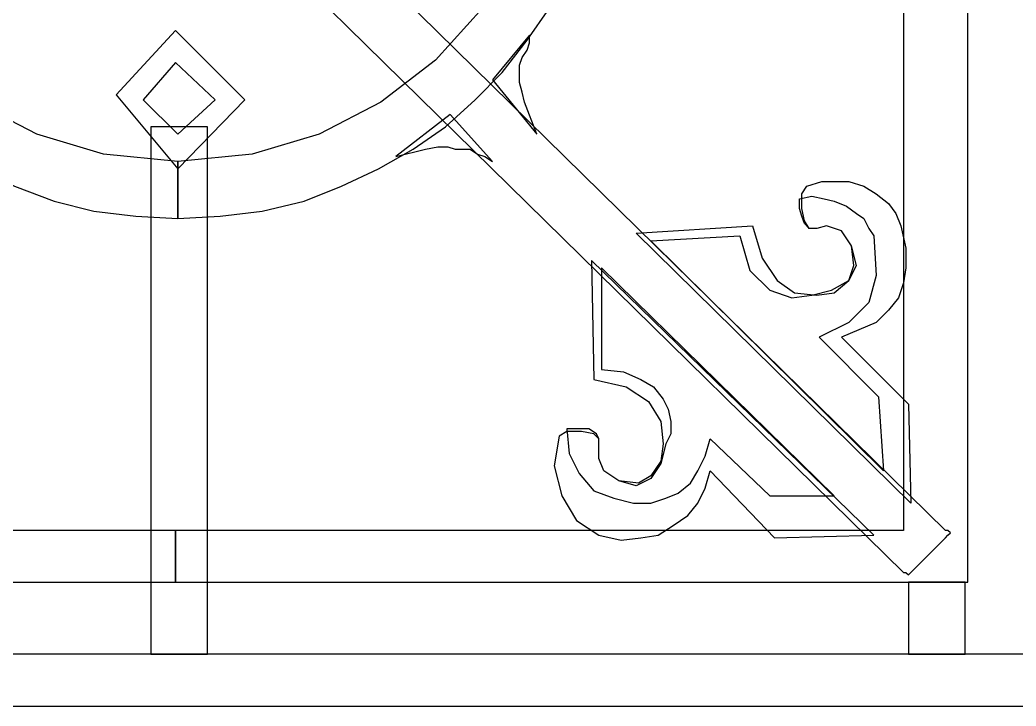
# Model space of a CAD drawing. Header units: centimetres. Extents: x -57 to 52, y -31 to 17.
# Drawn here: x -32.02 to -5.55, y -30.92 to -12.68 of the extents above; entities that cross this region are included whole.
import ezdxf

# ---------------------------------------------------------------- set-up
doc = ezdxf.new("R2010")
doc.units = ezdxf.units.CM
doc.header["$MEASUREMENT"] = 0
doc.layers.add('layer 1', color=7, linetype='Continuous')

msp = doc.modelspace()

# ---------------------------------------------------------------- linework, layer by layer
at = {"layer": 'layer 1', "color": 29}
for points, knots in [([(-49.01082, 13.22845), (-49.01082, 13.22845), (-27.89022, 13.22845), (-27.89022, 13.22845), (-27.89022, 13.22845), (-27.89022, 13.22845), (-27.89022, 11.71514), (-27.89022, 11.71514), (-27.89022, 11.71514), (-27.89022, 11.71514), (-47.43171, 11.71514), (-47.43171, 11.71514), (-47.43171, 11.71514), (-47.43171, 11.71514), (-47.43171, -26.24931), (-47.43171, -26.24931), (-47.43171, -26.24931), (-47.43171, -26.24931), (-27.89022, -26.24931), (-27.89022, -26.24931), (-27.89022, -26.24931), (-27.89022, -26.24931), (-27.89022, -27.63103), (-27.89022, -27.63103), (-27.89022, -27.63103), (-27.89022, -27.63103), (-49.01082, -27.63103), (-49.01082, -27.63103), (-49.01082, -27.63103), (-49.01082, -27.63103), (-49.01082, 13.22845), (-49.01082, 13.22845)], [0, 0, 0, 0, 0.125, 0.125, 0.125, 0.125, 0.25, 0.25, 0.25, 0.25, 0.375, 0.375, 0.375, 0.375, 0.5, 0.5, 0.5, 0.5, 0.625, 0.625, 0.625, 0.625, 0.75, 0.75, 0.75, 0.75, 0.875, 0.875, 0.875, 0.875, 1, 1, 1, 1]), ([(-48.55025, 12.10992), (-48.55025, 12.10992), (-47.6291, 13.03106), (-47.6291, 13.03106), (-47.6291, 13.03106), (-47.6291, 13.03106), (-47.5633, 13.09686), (-47.5633, 13.09686), (-47.5633, 13.09686), (-47.5633, 13.09686), (-47.49751, 13.09686), (-47.49751, 13.09686), (-47.49751, 13.09686), (-47.49751, 13.09686), (-47.43171, 13.09686), (-47.43171, 13.09686), (-47.43171, 13.09686), (-47.43171, 13.09686), (-47.43171, 13.03106), (-47.43171, 13.03106), (-47.43171, 13.03106), (-47.43171, 13.03106), (-7.42758, -26.24931), (-7.42758, -26.24931), (-7.42758, -26.24931), (-7.42758, -26.24931), (-7.36178, -26.24931), (-7.36178, -26.24931), (-7.36178, -26.24931), (-7.36178, -26.24931), (-7.29599, -26.3151), (-7.29599, -26.3151), (-7.29599, -26.3151), (-7.29599, -26.3151), (-7.36178, -26.3809), (-7.36178, -26.3809), (-7.36178, -26.3809), (-7.36178, -26.3809), (-7.42758, -26.4467), (-7.42758, -26.4467), (-7.42758, -26.4467), (-7.42758, -26.4467), (-8.34873, -27.36784), (-8.34873, -27.36784), (-8.34873, -27.36784), (-8.34873, -27.36784), (-8.41452, -27.43364), (-8.41452, -27.43364), (-8.41452, -27.43364), (-8.41452, -27.43364), (-8.41452, -27.43364), (-8.41452, -27.43364), (-8.41452, -27.43364), (-8.41452, -27.43364), (-8.48032, -27.36784), (-8.48032, -27.36784), (-8.48032, -27.36784), (-8.48032, -27.36784), (-8.54612, -27.36784), (-8.54612, -27.36784), (-8.54612, -27.36784), (-8.54612, -27.36784), (-48.55025, 11.91253), (-48.55025, 11.91253), (-48.55025, 11.91253), (-48.55025, 11.91253), (-48.55025, 11.91253), (-48.55025, 11.91253), (-48.55025, 11.91253), (-48.55025, 11.91253), (-48.55025, 11.97832), (-48.55025, 11.97832), (-48.55025, 11.97832), (-48.55025, 11.97832), (-48.55025, 12.04412), (-48.55025, 12.04412), (-48.55025, 12.04412), (-48.55025, 12.04412), (-48.55025, 12.10992), (-48.55025, 12.10992)], [0, 0, 0, 0, 0.05, 0.05, 0.05, 0.05, 0.1, 0.1, 0.1, 0.1, 0.15, 0.15, 0.15, 0.15, 0.2, 0.2, 0.2, 0.2, 0.25, 0.25, 0.25, 0.25, 0.3, 0.3, 0.3, 0.3, 0.35, 0.35, 0.35, 0.35, 0.4, 0.4, 0.4, 0.4, 0.45, 0.45, 0.45, 0.45, 0.5, 0.5, 0.5, 0.5, 0.55, 0.55, 0.55, 0.55, 0.6, 0.6, 0.6, 0.6, 0.65, 0.65, 0.65, 0.65, 0.7, 0.7, 0.7, 0.7, 0.75, 0.75, 0.75, 0.75, 0.8, 0.8, 0.8, 0.8, 0.85, 0.85, 0.85, 0.85, 0.9, 0.9, 0.9, 0.9, 0.95, 0.95, 0.95, 0.95, 1, 1, 1, 1]), ([(-7.42758, 12.10992), (-7.42758, 12.10992), (-8.34873, 13.03106), (-8.34873, 13.03106), (-8.34873, 13.03106), (-8.34873, 13.03106), (-8.41452, 13.09686), (-8.41452, 13.09686), (-8.41452, 13.09686), (-8.41452, 13.09686), (-8.41452, 13.09686), (-8.41452, 13.09686), (-8.41452, 13.09686), (-8.41452, 13.09686), (-8.48032, 13.09686), (-8.48032, 13.09686), (-8.48032, 13.09686), (-8.48032, 13.09686), (-8.54612, 13.03106), (-8.54612, 13.03106), (-8.54612, 13.03106), (-8.54612, 13.03106), (-48.55025, -26.24931), (-48.55025, -26.24931), (-48.55025, -26.24931), (-48.55025, -26.24931), (-48.55025, -26.24931), (-48.55025, -26.24931), (-48.55025, -26.24931), (-48.55025, -26.24931), (-48.55025, -26.3151), (-48.55025, -26.3151), (-48.55025, -26.3151), (-48.55025, -26.3151), (-48.55025, -26.3809), (-48.55025, -26.3809), (-48.55025, -26.3809), (-48.55025, -26.3809), (-48.55025, -26.4467), (-48.55025, -26.4467), (-48.55025, -26.4467), (-48.55025, -26.4467), (-47.6291, -27.36784), (-47.6291, -27.36784), (-47.6291, -27.36784), (-47.6291, -27.36784), (-47.5633, -27.43364), (-47.5633, -27.43364), (-47.5633, -27.43364), (-47.5633, -27.43364), (-47.49751, -27.43364), (-47.49751, -27.43364), (-47.49751, -27.43364), (-47.49751, -27.43364), (-47.43171, -27.36784), (-47.43171, -27.36784), (-47.43171, -27.36784), (-47.43171, -27.36784), (-47.43171, -27.36784), (-47.43171, -27.36784), (-47.43171, -27.36784), (-47.43171, -27.36784), (-7.42758, 11.91253), (-7.42758, 11.91253), (-7.42758, 11.91253), (-7.42758, 11.91253), (-7.36178, 11.91253), (-7.36178, 11.91253), (-7.36178, 11.91253), (-7.36178, 11.91253), (-7.29599, 11.97832), (-7.29599, 11.97832), (-7.29599, 11.97832), (-7.29599, 11.97832), (-7.36178, 12.04412), (-7.36178, 12.04412), (-7.36178, 12.04412), (-7.36178, 12.04412), (-7.42758, 12.10992), (-7.42758, 12.10992)], [0, 0, 0, 0, 0.05, 0.05, 0.05, 0.05, 0.1, 0.1, 0.1, 0.1, 0.15, 0.15, 0.15, 0.15, 0.2, 0.2, 0.2, 0.2, 0.25, 0.25, 0.25, 0.25, 0.3, 0.3, 0.3, 0.3, 0.35, 0.35, 0.35, 0.35, 0.4, 0.4, 0.4, 0.4, 0.45, 0.45, 0.45, 0.45, 0.5, 0.5, 0.5, 0.5, 0.55, 0.55, 0.55, 0.55, 0.6, 0.6, 0.6, 0.6, 0.65, 0.65, 0.65, 0.65, 0.7, 0.7, 0.7, 0.7, 0.75, 0.75, 0.75, 0.75, 0.8, 0.8, 0.8, 0.8, 0.85, 0.85, 0.85, 0.85, 0.9, 0.9, 0.9, 0.9, 0.95, 0.95, 0.95, 0.95, 1, 1, 1, 1]), ([(-27.89022, 13.22845), (-27.89022, 13.22845), (-6.83541, 13.22845), (-6.83541, 13.22845), (-6.83541, 13.22845), (-6.83541, 13.22845), (-6.83541, -27.63103), (-6.83541, -27.63103), (-6.83541, -27.63103), (-6.83541, -27.63103), (-27.89022, -27.63103), (-27.89022, -27.63103), (-27.89022, -27.63103), (-27.89022, -27.63103), (-27.89022, -26.24931), (-27.89022, -26.24931), (-27.89022, -26.24931), (-27.89022, -26.24931), (-8.54612, -26.24931), (-8.54612, -26.24931), (-8.54612, -26.24931), (-8.54612, -26.24931), (-8.54612, 11.71514), (-8.54612, 11.71514), (-8.54612, 11.71514), (-8.54612, 11.71514), (-27.89022, 11.71514), (-27.89022, 11.71514), (-27.89022, 11.71514), (-27.89022, 11.71514), (-27.89022, 13.22845), (-27.89022, 13.22845)], [0, 0, 0, 0, 0.125, 0.125, 0.125, 0.125, 0.25, 0.25, 0.25, 0.25, 0.375, 0.375, 0.375, 0.375, 0.5, 0.5, 0.5, 0.5, 0.625, 0.625, 0.625, 0.625, 0.75, 0.75, 0.75, 0.75, 0.875, 0.875, 0.875, 0.875, 1, 1, 1, 1]), ([(-27.82442, -17.95898), (-27.82442, -17.95898), (-28.94296, -17.89318), (-28.94296, -17.89318), (-28.94296, -17.89318), (-28.94296, -17.89318), (-30.0615, -17.76159), (-30.0615, -17.76159), (-30.0615, -17.76159), (-30.0615, -17.76159), (-31.11424, -17.4984), (-31.11424, -17.4984), (-31.11424, -17.4984), (-31.11424, -17.4984), (-32.16698, -17.10363), (-32.16698, -17.10363), (-32.16698, -17.10363), (-32.16698, -17.10363), (-33.15392, -16.64305), (-33.15392, -16.64305), (-33.15392, -16.64305), (-33.15392, -16.64305), (-34.07507, -16.11668), (-34.07507, -16.11668), (-34.07507, -16.11668), (-34.07507, -16.11668), (-34.93042, -15.52452), (-34.93042, -15.52452), (-34.93042, -15.52452), (-34.93042, -15.52452), (-35.71997, -14.80076), (-35.71997, -14.80076), (-35.71997, -14.80076), (-35.71997, -14.80076), (-36.44373, -14.077), (-36.44373, -14.077), (-36.44373, -14.077), (-36.44373, -14.077), (-37.1017, -13.22165), (-37.1017, -13.22165), (-37.1017, -13.22165), (-37.1017, -13.22165), (-37.62807, -12.36629), (-37.62807, -12.36629), (-37.62807, -12.36629), (-37.62807, -12.36629), (-38.15444, -11.44515), (-38.15444, -11.44515), (-38.15444, -11.44515), (-38.15444, -11.44515), (-38.48342, -10.4582), (-38.48342, -10.4582), (-38.48342, -10.4582), (-38.48342, -10.4582), (-38.8124, -9.47126), (-38.8124, -9.47126), (-38.8124, -9.47126), (-38.8124, -9.47126), (-38.94399, -8.35272), (-38.94399, -8.35272), (-38.94399, -8.35272), (-38.94399, -8.35272), (-39.00979, -7.29998), (-39.00979, -7.29998), (-39.00979, -7.29998), (-39.00979, -7.29998), (-38.94399, -6.18145), (-38.94399, -6.18145), (-38.94399, -6.18145), (-38.94399, -6.18145), (-38.8124, -5.12871), (-38.8124, -5.12871), (-38.8124, -5.12871), (-38.8124, -5.12871), (-38.48342, -4.14176), (-38.48342, -4.14176), (-38.48342, -4.14176), (-38.48342, -4.14176), (-38.15444, -3.15482), (-38.15444, -3.15482), (-38.15444, -3.15482), (-38.15444, -3.15482), (-37.62807, -2.23367), (-37.62807, -2.23367), (-37.62807, -2.23367), (-37.62807, -2.23367), (-37.1017, -1.31252), (-37.1017, -1.31252), (-37.1017, -1.31252), (-37.1017, -1.31252), (-36.44373, -0.52297), (-36.44373, -0.52297), (-36.44373, -0.52297), (-36.44373, -0.52297), (-35.71997, 0.26659), (-35.71997, 0.26659), (-35.71997, 0.26659), (-35.71997, 0.26659), (-34.93042, 0.92455), (-34.93042, 0.92455), (-34.93042, 0.92455), (-34.93042, 0.92455), (-34.07507, 1.51672), (-34.07507, 1.51672), (-34.07507, 1.51672), (-34.07507, 1.51672), (-33.15392, 2.10888), (-33.15392, 2.10888), (-33.15392, 2.10888), (-33.15392, 2.10888), (-32.16698, 2.50366), (-32.16698, 2.50366), (-32.16698, 2.50366), (-32.16698, 2.50366), (-31.11424, 2.89844), (-31.11424, 2.89844), (-31.11424, 2.89844), (-31.11424, 2.89844), (-30.0615, 3.16162), (-30.0615, 3.16162), (-30.0615, 3.16162), (-30.0615, 3.16162), (-28.94296, 3.29322), (-28.94296, 3.29322), (-28.94296, 3.29322), (-28.94296, 3.29322), (-27.82442, 3.35901), (-27.82442, 3.35901), (-27.82442, 3.35901), (-27.82442, 3.35901), (-27.82442, 1.97729), (-27.82442, 1.97729), (-27.82442, 1.97729), (-27.82442, 1.97729), (-29.79831, 1.7799), (-29.79831, 1.7799), (-29.79831, 1.7799), (-29.79831, 1.7799), (-31.57481, 1.25353), (-31.57481, 1.25353), (-31.57481, 1.25353), (-31.57481, 1.25353), (-33.21972, 0.39818), (-33.21972, 0.39818), (-33.21972, 0.39818), (-33.21972, 0.39818), (-34.60144, -0.78615), (-34.60144, -0.78615), (-34.60144, -0.78615), (-34.60144, -0.78615), (-35.78577, -2.16787), (-35.78577, -2.16787), (-35.78577, -2.16787), (-35.78577, -2.16787), (-36.70692, -3.68119), (-36.70692, -3.68119), (-36.70692, -3.68119), (-36.70692, -3.68119), (-37.23329, -5.45769), (-37.23329, -5.45769), (-37.23329, -5.45769), (-37.23329, -5.45769), (-37.43068, -7.29998), (-37.43068, -7.29998), (-37.43068, -7.29998), (-37.43068, -7.29998), (-37.23329, -9.14228), (-37.23329, -9.14228), (-37.23329, -9.14228), (-37.23329, -9.14228), (-36.70692, -10.78718), (-36.70692, -10.78718), (-36.70692, -10.78718), (-36.70692, -10.78718), (-35.78577, -12.36629), (-35.78577, -12.36629), (-35.78577, -12.36629), (-35.78577, -12.36629), (-34.60144, -13.74802), (-34.60144, -13.74802), (-34.60144, -13.74802), (-34.60144, -13.74802), (-33.21972, -14.86655), (-33.21972, -14.86655), (-33.21972, -14.86655), (-33.21972, -14.86655), (-31.57481, -15.7219), (-31.57481, -15.7219), (-31.57481, -15.7219), (-31.57481, -15.7219), (-29.79831, -16.24827), (-29.79831, -16.24827), (-29.79831, -16.24827), (-29.79831, -16.24827), (-27.82442, -16.44566), (-27.82442, -16.44566), (-27.82442, -16.44566), (-27.82442, -16.44566), (-27.82442, -17.95898), (-27.82442, -17.95898)], [0, 0, 0, 0, 0.02, 0.02, 0.02, 0.02, 0.04, 0.04, 0.04, 0.04, 0.06, 0.06, 0.06, 0.06, 0.08, 0.08, 0.08, 0.08, 0.1, 0.1, 0.1, 0.1, 0.12, 0.12, 0.12, 0.12, 0.14, 0.14, 0.14, 0.14, 0.16, 0.16, 0.16, 0.16, 0.18, 0.18, 0.18, 0.18, 0.2, 0.2, 0.2, 0.2, 0.22, 0.22, 0.22, 0.22, 0.24, 0.24, 0.24, 0.24, 0.26, 0.26, 0.26, 0.26, 0.28, 0.28, 0.28, 0.28, 0.3, 0.3, 0.3, 0.3, 0.32, 0.32, 0.32, 0.32, 0.34, 0.34, 0.34, 0.34, 0.36, 0.36, 0.36, 0.36, 0.38, 0.38, 0.38, 0.38, 0.4, 0.4, 0.4, 0.4, 0.42, 0.42, 0.42, 0.42, 0.44, 0.44, 0.44, 0.44, 0.46, 0.46, 0.46, 0.46, 0.48, 0.48, 0.48, 0.48, 0.5, 0.5, 0.5, 0.5, 0.52, 0.52, 0.52, 0.52, 0.54, 0.54, 0.54, 0.54, 0.56, 0.56, 0.56, 0.56, 0.58, 0.58, 0.58, 0.58, 0.6, 0.6, 0.6, 0.6, 0.62, 0.62, 0.62, 0.62, 0.64, 0.64, 0.64, 0.64, 0.66, 0.66, 0.66, 0.66, 0.68, 0.68, 0.68, 0.68, 0.7, 0.7, 0.7, 0.7, 0.72, 0.72, 0.72, 0.72, 0.74, 0.74, 0.74, 0.74, 0.76, 0.76, 0.76, 0.76, 0.78, 0.78, 0.78, 0.78, 0.8, 0.8, 0.8, 0.8, 0.82, 0.82, 0.82, 0.82, 0.84, 0.84, 0.84, 0.84, 0.86, 0.86, 0.86, 0.86, 0.88, 0.88, 0.88, 0.88, 0.9, 0.9, 0.9, 0.9, 0.92, 0.92, 0.92, 0.92, 0.94, 0.94, 0.94, 0.94, 0.96, 0.96, 0.96, 0.96, 0.98, 0.98, 0.98, 0.98, 1, 1, 1, 1]), ([(-27.82442, 3.35901), (-27.82442, 3.35901), (-26.70589, 3.29322), (-26.70589, 3.29322), (-26.70589, 3.29322), (-26.70589, 3.29322), (-25.58735, 3.16162), (-25.58735, 3.16162), (-25.58735, 3.16162), (-25.58735, 3.16162), (-24.46881, 2.89844), (-24.46881, 2.89844), (-24.46881, 2.89844), (-24.46881, 2.89844), (-23.48187, 2.50366), (-23.48187, 2.50366), (-23.48187, 2.50366), (-23.48187, 2.50366), (-22.49493, 2.10888), (-22.49493, 2.10888), (-22.49493, 2.10888), (-22.49493, 2.10888), (-21.57378, 1.51672), (-21.57378, 1.51672), (-21.57378, 1.51672), (-21.57378, 1.51672), (-20.71843, 0.92455), (-20.71843, 0.92455), (-20.71843, 0.92455), (-20.71843, 0.92455), (-19.92887, 0.26659), (-19.92887, 0.26659), (-19.92887, 0.26659), (-19.92887, 0.26659), (-19.20511, -0.52297), (-19.20511, -0.52297), (-19.20511, -0.52297), (-19.20511, -0.52297), (-18.54715, -1.31252), (-18.54715, -1.31252), (-18.54715, -1.31252), (-18.54715, -1.31252), (-17.95498, -2.23367), (-17.95498, -2.23367), (-17.95498, -2.23367), (-17.95498, -2.23367), (-17.49441, -3.15482), (-17.49441, -3.15482), (-17.49441, -3.15482), (-17.49441, -3.15482), (-17.16543, -4.14176), (-17.16543, -4.14176), (-17.16543, -4.14176), (-17.16543, -4.14176), (-16.83645, -5.12871), (-16.83645, -5.12871), (-16.83645, -5.12871), (-16.83645, -5.12871), (-16.70485, -6.18145), (-16.70485, -6.18145), (-16.70485, -6.18145), (-16.70485, -6.18145), (-16.63906, -7.29998), (-16.63906, -7.29998), (-16.63906, -7.29998), (-16.63906, -7.29998), (-16.70485, -8.35272), (-16.70485, -8.35272), (-16.70485, -8.35272), (-16.70485, -8.35272), (-16.83645, -9.47126), (-16.83645, -9.47126), (-16.83645, -9.47126), (-16.83645, -9.47126), (-17.16543, -10.4582), (-17.16543, -10.4582), (-17.16543, -10.4582), (-17.16543, -10.4582), (-17.49441, -11.44515), (-17.49441, -11.44515), (-17.49441, -11.44515), (-17.49441, -11.44515), (-17.95498, -12.36629), (-17.95498, -12.36629), (-17.95498, -12.36629), (-17.95498, -12.36629), (-18.54715, -13.22165), (-18.54715, -13.22165), (-18.54715, -13.22165), (-18.54715, -13.22165), (-19.20511, -14.077), (-19.20511, -14.077), (-19.20511, -14.077), (-19.20511, -14.077), (-19.92887, -14.80076), (-19.92887, -14.80076), (-19.92887, -14.80076), (-19.92887, -14.80076), (-20.71843, -15.52452), (-20.71843, -15.52452), (-20.71843, -15.52452), (-20.71843, -15.52452), (-21.57378, -16.11668), (-21.57378, -16.11668), (-21.57378, -16.11668), (-21.57378, -16.11668), (-22.49493, -16.64305), (-22.49493, -16.64305), (-22.49493, -16.64305), (-22.49493, -16.64305), (-23.48187, -17.10363), (-23.48187, -17.10363), (-23.48187, -17.10363), (-23.48187, -17.10363), (-24.46881, -17.4984), (-24.46881, -17.4984), (-24.46881, -17.4984), (-24.46881, -17.4984), (-25.58735, -17.76159), (-25.58735, -17.76159), (-25.58735, -17.76159), (-25.58735, -17.76159), (-26.70589, -17.89318), (-26.70589, -17.89318), (-26.70589, -17.89318), (-26.70589, -17.89318), (-27.82442, -17.95898), (-27.82442, -17.95898), (-27.82442, -17.95898), (-27.82442, -17.95898), (-27.82442, -16.44566), (-27.82442, -16.44566), (-27.82442, -16.44566), (-27.82442, -16.44566), (-25.85053, -16.24827), (-25.85053, -16.24827), (-25.85053, -16.24827), (-25.85053, -16.24827), (-24.07404, -15.7219), (-24.07404, -15.7219), (-24.07404, -15.7219), (-24.07404, -15.7219), (-22.42913, -14.86655), (-22.42913, -14.86655), (-22.42913, -14.86655), (-22.42913, -14.86655), (-20.98161, -13.74802), (-20.98161, -13.74802), (-20.98161, -13.74802), (-20.98161, -13.74802), (-19.73148, -12.36629), (-19.73148, -12.36629), (-19.73148, -12.36629), (-19.73148, -12.36629), (-18.87613, -10.78718), (-18.87613, -10.78718), (-18.87613, -10.78718), (-18.87613, -10.78718), (-18.28396, -9.14228), (-18.28396, -9.14228), (-18.28396, -9.14228), (-18.28396, -9.14228), (-18.08658, -7.29998), (-18.08658, -7.29998), (-18.08658, -7.29998), (-18.08658, -7.29998), (-18.28396, -5.45769), (-18.28396, -5.45769), (-18.28396, -5.45769), (-18.28396, -5.45769), (-18.87613, -3.68119), (-18.87613, -3.68119), (-18.87613, -3.68119), (-18.87613, -3.68119), (-19.73148, -2.16787), (-19.73148, -2.16787), (-19.73148, -2.16787), (-19.73148, -2.16787), (-20.98161, -0.78615), (-20.98161, -0.78615), (-20.98161, -0.78615), (-20.98161, -0.78615), (-22.42913, 0.39818), (-22.42913, 0.39818), (-22.42913, 0.39818), (-22.42913, 0.39818), (-24.07404, 1.25353), (-24.07404, 1.25353), (-24.07404, 1.25353), (-24.07404, 1.25353), (-25.85053, 1.7799), (-25.85053, 1.7799), (-25.85053, 1.7799), (-25.85053, 1.7799), (-27.82442, 1.97729), (-27.82442, 1.97729), (-27.82442, 1.97729), (-27.82442, 1.97729), (-27.82442, 3.35901), (-27.82442, 3.35901)], [0, 0, 0, 0, 0.02, 0.02, 0.02, 0.02, 0.04, 0.04, 0.04, 0.04, 0.06, 0.06, 0.06, 0.06, 0.08, 0.08, 0.08, 0.08, 0.1, 0.1, 0.1, 0.1, 0.12, 0.12, 0.12, 0.12, 0.14, 0.14, 0.14, 0.14, 0.16, 0.16, 0.16, 0.16, 0.18, 0.18, 0.18, 0.18, 0.2, 0.2, 0.2, 0.2, 0.22, 0.22, 0.22, 0.22, 0.24, 0.24, 0.24, 0.24, 0.26, 0.26, 0.26, 0.26, 0.28, 0.28, 0.28, 0.28, 0.3, 0.3, 0.3, 0.3, 0.32, 0.32, 0.32, 0.32, 0.34, 0.34, 0.34, 0.34, 0.36, 0.36, 0.36, 0.36, 0.38, 0.38, 0.38, 0.38, 0.4, 0.4, 0.4, 0.4, 0.42, 0.42, 0.42, 0.42, 0.44, 0.44, 0.44, 0.44, 0.46, 0.46, 0.46, 0.46, 0.48, 0.48, 0.48, 0.48, 0.5, 0.5, 0.5, 0.5, 0.52, 0.52, 0.52, 0.52, 0.54, 0.54, 0.54, 0.54, 0.56, 0.56, 0.56, 0.56, 0.58, 0.58, 0.58, 0.58, 0.6, 0.6, 0.6, 0.6, 0.62, 0.62, 0.62, 0.62, 0.64, 0.64, 0.64, 0.64, 0.66, 0.66, 0.66, 0.66, 0.68, 0.68, 0.68, 0.68, 0.7, 0.7, 0.7, 0.7, 0.72, 0.72, 0.72, 0.72, 0.74, 0.74, 0.74, 0.74, 0.76, 0.76, 0.76, 0.76, 0.78, 0.78, 0.78, 0.78, 0.8, 0.8, 0.8, 0.8, 0.82, 0.82, 0.82, 0.82, 0.84, 0.84, 0.84, 0.84, 0.86, 0.86, 0.86, 0.86, 0.88, 0.88, 0.88, 0.88, 0.9, 0.9, 0.9, 0.9, 0.92, 0.92, 0.92, 0.92, 0.94, 0.94, 0.94, 0.94, 0.96, 0.96, 0.96, 0.96, 0.98, 0.98, 0.98, 0.98, 1, 1, 1, 1]), ([(-29.46933, -14.66916), (-29.46933, -14.66916), (-27.89022, -12.95846), (-27.89022, -12.95846), (-27.89022, -12.95846), (-27.89022, -12.95846), (-26.04792, -14.80076), (-26.04792, -14.80076), (-26.04792, -14.80076), (-26.04792, -14.80076), (-27.82442, -16.64305), (-27.82442, -16.64305), (-27.82442, -16.64305), (-27.82442, -16.64305), (-29.46933, -14.66916), (-29.46933, -14.66916)], [0, 0, 0, 0, 0.25, 0.25, 0.25, 0.25, 0.5, 0.5, 0.5, 0.5, 0.75, 0.75, 0.75, 0.75, 1, 1, 1, 1]), ([(-18.28396, -15.7219), (-18.28396, -15.7219), (-19.4683, -14.27439), (-19.4683, -14.27439), (-19.4683, -14.27439), (-19.4683, -14.27439), (-18.48135, -13.09005), (-18.48135, -13.09005), (-18.48135, -13.09005), (-18.48135, -13.09005), (-18.48135, -13.28744), (-18.48135, -13.28744), (-18.48135, -13.28744), (-18.48135, -13.28744), (-18.54715, -13.48483), (-18.54715, -13.48483), (-18.54715, -13.48483), (-18.54715, -13.48483), (-18.67874, -13.68222), (-18.67874, -13.68222), (-18.67874, -13.68222), (-18.67874, -13.68222), (-18.74454, -13.87961), (-18.74454, -13.87961), (-18.74454, -13.87961), (-18.74454, -13.87961), (-18.74454, -14.14279), (-18.74454, -14.14279), (-18.74454, -14.14279), (-18.74454, -14.14279), (-18.74454, -14.34018), (-18.74454, -14.34018), (-18.74454, -14.34018), (-18.74454, -14.34018), (-18.67874, -14.60337), (-18.67874, -14.60337), (-18.67874, -14.60337), (-18.67874, -14.60337), (-18.61295, -14.86655), (-18.61295, -14.86655), (-18.61295, -14.86655), (-18.61295, -14.86655), (-18.28396, -15.7219), (-18.28396, -15.7219)], [0, 0, 0, 0, 0.09090909, 0.09090909, 0.09090909, 0.09090909, 0.18181818, 0.18181818, 0.18181818, 0.18181818, 0.27272727, 0.27272727, 0.27272727, 0.27272727, 0.36363636, 0.36363636, 0.36363636, 0.36363636, 0.45454545, 0.45454545, 0.45454545, 0.45454545, 0.54545455, 0.54545455, 0.54545455, 0.54545455, 0.63636364, 0.63636364, 0.63636364, 0.63636364, 0.72727273, 0.72727273, 0.72727273, 0.72727273, 0.81818182, 0.81818182, 0.81818182, 0.81818182, 0.90909091, 0.90909091, 0.90909091, 0.90909091, 1, 1, 1, 1]), ([(-22.03435, -16.31407), (-22.03435, -16.31407), (-20.58683, -15.19553), (-20.58683, -15.19553), (-20.58683, -15.19553), (-20.58683, -15.19553), (-19.4683, -16.44566), (-19.4683, -16.44566), (-19.4683, -16.44566), (-19.4683, -16.44566), (-19.66569, -16.31407), (-19.66569, -16.31407), (-19.66569, -16.31407), (-19.66569, -16.31407), (-19.86307, -16.24827), (-19.86307, -16.24827), (-19.86307, -16.24827), (-19.86307, -16.24827), (-20.06046, -16.11668), (-20.06046, -16.11668), (-20.06046, -16.11668), (-20.06046, -16.11668), (-20.25785, -16.11668), (-20.25785, -16.11668), (-20.25785, -16.11668), (-20.25785, -16.11668), (-20.45524, -16.11668), (-20.45524, -16.11668), (-20.45524, -16.11668), (-20.45524, -16.11668), (-20.65263, -16.05089), (-20.65263, -16.05089), (-20.65263, -16.05089), (-20.65263, -16.05089), (-20.91581, -16.05089), (-20.91581, -16.05089), (-20.91581, -16.05089), (-20.91581, -16.05089), (-21.2448, -16.11668), (-21.2448, -16.11668), (-21.2448, -16.11668), (-21.2448, -16.11668), (-22.03435, -16.31407), (-22.03435, -16.31407)], [0, 0, 0, 0, 0.09090909, 0.09090909, 0.09090909, 0.09090909, 0.18181818, 0.18181818, 0.18181818, 0.18181818, 0.27272727, 0.27272727, 0.27272727, 0.27272727, 0.36363636, 0.36363636, 0.36363636, 0.36363636, 0.45454545, 0.45454545, 0.45454545, 0.45454545, 0.54545455, 0.54545455, 0.54545455, 0.54545455, 0.63636364, 0.63636364, 0.63636364, 0.63636364, 0.72727273, 0.72727273, 0.72727273, 0.72727273, 0.81818182, 0.81818182, 0.81818182, 0.81818182, 0.90909091, 0.90909091, 0.90909091, 0.90909091, 1, 1, 1, 1]), ([(-28.54818, -15.52452), (-28.54818, -15.52452), (-27.03487, -15.52452), (-27.03487, -15.52452), (-27.03487, -15.52452), (-27.03487, -15.52452), (-27.03487, -29.53912), (-27.03487, -29.53912), (-27.03487, -29.53912), (-27.03487, -29.53912), (-28.54818, -29.53912), (-28.54818, -29.53912), (-28.54818, -29.53912), (-28.54818, -29.53912), (-28.54818, -15.52452), (-28.54818, -15.52452)], [0, 0, 0, 0, 0.25, 0.25, 0.25, 0.25, 0.5, 0.5, 0.5, 0.5, 0.75, 0.75, 0.75, 0.75, 1, 1, 1, 1]), ([(-8.34873, -25.52555), (-8.34873, -25.52555), (-8.41452, -22.8937), (-8.41452, -22.8937), (-8.41452, -22.8937), (-8.41452, -22.8937), (-10.19102, -21.1172), (-10.19102, -21.1172), (-10.19102, -21.1172), (-10.19102, -21.1172), (-9.73045, -20.91981), (-9.73045, -20.91981), (-9.73045, -20.91981), (-9.73045, -20.91981), (-9.26988, -20.72242), (-9.26988, -20.72242), (-9.26988, -20.72242), (-9.26988, -20.72242), (-8.94089, -20.39344), (-8.94089, -20.39344), (-8.94089, -20.39344), (-8.94089, -20.39344), (-8.67771, -20.06446), (-8.67771, -20.06446), (-8.67771, -20.06446), (-8.67771, -20.06446), (-8.54612, -19.66968), (-8.54612, -19.66968), (-8.54612, -19.66968), (-8.54612, -19.66968), (-8.48032, -19.2749), (-8.48032, -19.2749), (-8.48032, -19.2749), (-8.48032, -19.2749), (-8.48032, -18.74853), (-8.48032, -18.74853), (-8.48032, -18.74853), (-8.48032, -18.74853), (-8.61191, -18.15637), (-8.61191, -18.15637), (-8.61191, -18.15637), (-8.61191, -18.15637), (-8.74351, -17.82738), (-8.74351, -17.82738), (-8.74351, -17.82738), (-8.74351, -17.82738), (-8.94089, -17.5642), (-8.94089, -17.5642), (-8.94089, -17.5642), (-8.94089, -17.5642), (-9.26988, -17.30101), (-9.26988, -17.30101), (-9.26988, -17.30101), (-9.26988, -17.30101), (-9.59886, -17.10363), (-9.59886, -17.10363), (-9.59886, -17.10363), (-9.59886, -17.10363), (-9.99363, -16.97203), (-9.99363, -16.97203), (-9.99363, -16.97203), (-9.99363, -16.97203), (-10.38841, -16.97203), (-10.38841, -16.97203), (-10.38841, -16.97203), (-10.38841, -16.97203), (-10.71739, -16.97203), (-10.71739, -16.97203), (-10.71739, -16.97203), (-10.71739, -16.97203), (-11.11217, -17.10363), (-11.11217, -17.10363), (-11.11217, -17.10363), (-11.11217, -17.10363), (-11.24376, -17.30101), (-11.24376, -17.30101), (-11.24376, -17.30101), (-11.24376, -17.30101), (-11.24376, -17.69579), (-11.24376, -17.69579), (-11.24376, -17.69579), (-11.24376, -17.69579), (-11.17797, -18.02477), (-11.17797, -18.02477), (-11.17797, -18.02477), (-11.17797, -18.02477), (-11.04638, -18.22216), (-11.04638, -18.22216), (-11.04638, -18.22216), (-11.04638, -18.22216), (-10.84899, -18.22216), (-10.84899, -18.22216), (-10.84899, -18.22216), (-10.84899, -18.22216), (-10.5858, -18.15637), (-10.5858, -18.15637), (-10.5858, -18.15637), (-10.5858, -18.15637), (-10.19102, -18.28796), (-10.19102, -18.28796), (-10.19102, -18.28796), (-10.19102, -18.28796), (-9.92784, -18.68274), (-9.92784, -18.68274), (-9.92784, -18.68274), (-9.92784, -18.68274), (-9.86204, -19.20911), (-9.86204, -19.20911), (-9.86204, -19.20911), (-9.86204, -19.20911), (-9.99363, -19.60388), (-9.99363, -19.60388), (-9.99363, -19.60388), (-9.99363, -19.60388), (-10.38841, -19.93287), (-10.38841, -19.93287), (-10.38841, -19.93287), (-10.38841, -19.93287), (-10.84899, -19.99866), (-10.84899, -19.99866), (-10.84899, -19.99866), (-10.84899, -19.99866), (-11.44115, -19.93287), (-11.44115, -19.93287), (-11.44115, -19.93287), (-11.44115, -19.93287), (-11.90173, -19.60388), (-11.90173, -19.60388), (-11.90173, -19.60388), (-11.90173, -19.60388), (-12.2965, -19.01172), (-12.2965, -19.01172), (-12.2965, -19.01172), (-12.2965, -19.01172), (-12.55969, -18.15637), (-12.55969, -18.15637), (-12.55969, -18.15637), (-12.55969, -18.15637), (-15.65211, -18.35375), (-15.65211, -18.35375), (-15.65211, -18.35375), (-15.65211, -18.35375), (-8.34873, -25.52555), (-8.34873, -25.52555)], [0, 0, 0, 0, 0.02777778, 0.02777778, 0.02777778, 0.02777778, 0.05555556, 0.05555556, 0.05555556, 0.05555556, 0.08333333, 0.08333333, 0.08333333, 0.08333333, 0.11111111, 0.11111111, 0.11111111, 0.11111111, 0.13888889, 0.13888889, 0.13888889, 0.13888889, 0.16666667, 0.16666667, 0.16666667, 0.16666667, 0.19444444, 0.19444444, 0.19444444, 0.19444444, 0.22222222, 0.22222222, 0.22222222, 0.22222222, 0.25, 0.25, 0.25, 0.25, 0.27777778, 0.27777778, 0.27777778, 0.27777778, 0.30555556, 0.30555556, 0.30555556, 0.30555556, 0.33333333, 0.33333333, 0.33333333, 0.33333333, 0.36111111, 0.36111111, 0.36111111, 0.36111111, 0.38888889, 0.38888889, 0.38888889, 0.38888889, 0.41666667, 0.41666667, 0.41666667, 0.41666667, 0.44444444, 0.44444444, 0.44444444, 0.44444444, 0.47222222, 0.47222222, 0.47222222, 0.47222222, 0.5, 0.5, 0.5, 0.5, 0.52777778, 0.52777778, 0.52777778, 0.52777778, 0.55555556, 0.55555556, 0.55555556, 0.55555556, 0.58333333, 0.58333333, 0.58333333, 0.58333333, 0.61111111, 0.61111111, 0.61111111, 0.61111111, 0.63888889, 0.63888889, 0.63888889, 0.63888889, 0.66666667, 0.66666667, 0.66666667, 0.66666667, 0.69444444, 0.69444444, 0.69444444, 0.69444444, 0.72222222, 0.72222222, 0.72222222, 0.72222222, 0.75, 0.75, 0.75, 0.75, 0.77777778, 0.77777778, 0.77777778, 0.77777778, 0.80555556, 0.80555556, 0.80555556, 0.80555556, 0.83333333, 0.83333333, 0.83333333, 0.83333333, 0.86111111, 0.86111111, 0.86111111, 0.86111111, 0.88888889, 0.88888889, 0.88888889, 0.88888889, 0.91666667, 0.91666667, 0.91666667, 0.91666667, 0.94444444, 0.94444444, 0.94444444, 0.94444444, 0.97222222, 0.97222222, 0.97222222, 0.97222222, 1, 1, 1, 1]), ([(-9.33567, -26.3809), (-9.33567, -26.3809), (-11.96752, -26.4467), (-11.96752, -26.4467), (-11.96752, -26.4467), (-11.96752, -26.4467), (-13.67823, -24.6702), (-13.67823, -24.6702), (-13.67823, -24.6702), (-13.67823, -24.6702), (-13.80982, -25.13077), (-13.80982, -25.13077), (-13.80982, -25.13077), (-13.80982, -25.13077), (-14.00721, -25.52555), (-14.00721, -25.52555), (-14.00721, -25.52555), (-14.00721, -25.52555), (-14.27039, -25.85453), (-14.27039, -25.85453), (-14.27039, -25.85453), (-14.27039, -25.85453), (-14.66517, -26.11771), (-14.66517, -26.11771), (-14.66517, -26.11771), (-14.66517, -26.11771), (-15.05995, -26.3809), (-15.05995, -26.3809), (-15.05995, -26.3809), (-15.05995, -26.3809), (-15.52052, -26.4467), (-15.52052, -26.4467), (-15.52052, -26.4467), (-15.52052, -26.4467), (-16.04689, -26.51249), (-16.04689, -26.51249), (-16.04689, -26.51249), (-16.04689, -26.51249), (-16.63906, -26.3809), (-16.63906, -26.3809), (-16.63906, -26.3809), (-16.63906, -26.3809), (-17.23122, -25.98612), (-17.23122, -25.98612), (-17.23122, -25.98612), (-17.23122, -25.98612), (-17.626, -25.32816), (-17.626, -25.32816), (-17.626, -25.32816), (-17.626, -25.32816), (-17.82339, -24.5386), (-17.82339, -24.5386), (-17.82339, -24.5386), (-17.82339, -24.5386), (-17.6918, -23.74905), (-17.6918, -23.74905), (-17.6918, -23.74905), (-17.6918, -23.74905), (-17.49441, -23.61746), (-17.49441, -23.61746), (-17.49441, -23.61746), (-17.49441, -23.61746), (-17.09963, -23.61746), (-17.09963, -23.61746), (-17.09963, -23.61746), (-17.09963, -23.61746), (-16.77065, -23.68325), (-16.77065, -23.68325), (-16.77065, -23.68325), (-16.77065, -23.68325), (-16.63906, -23.81484), (-16.63906, -23.81484), (-16.63906, -23.81484), (-16.63906, -23.81484), (-16.63906, -24.01223), (-16.63906, -24.01223), (-16.63906, -24.01223), (-16.63906, -24.01223), (-16.63906, -24.34121), (-16.63906, -24.34121), (-16.63906, -24.34121), (-16.63906, -24.34121), (-16.50747, -24.6702), (-16.50747, -24.6702), (-16.50747, -24.6702), (-16.50747, -24.6702), (-16.11269, -24.93338), (-16.11269, -24.93338), (-16.11269, -24.93338), (-16.11269, -24.93338), (-15.58632, -24.99918), (-15.58632, -24.99918), (-15.58632, -24.99918), (-15.58632, -24.99918), (-15.25734, -24.80179), (-15.25734, -24.80179), (-15.25734, -24.80179), (-15.25734, -24.80179), (-14.99415, -24.40701), (-14.99415, -24.40701), (-14.99415, -24.40701), (-14.99415, -24.40701), (-14.92835, -23.94644), (-14.92835, -23.94644), (-14.92835, -23.94644), (-14.92835, -23.94644), (-14.99415, -23.35427), (-14.99415, -23.35427), (-14.99415, -23.35427), (-14.99415, -23.35427), (-15.32313, -22.8279), (-15.32313, -22.8279), (-15.32313, -22.8279), (-15.32313, -22.8279), (-15.9153, -22.43312), (-15.9153, -22.43312), (-15.9153, -22.43312), (-15.9153, -22.43312), (-16.77065, -22.23573), (-16.77065, -22.23573), (-16.77065, -22.23573), (-16.77065, -22.23573), (-16.83645, -19.07751), (-16.83645, -19.07751), (-16.83645, -19.07751), (-16.83645, -19.07751), (-9.33567, -26.3809), (-9.33567, -26.3809)], [0, 0, 0, 0, 0.03125, 0.03125, 0.03125, 0.03125, 0.0625, 0.0625, 0.0625, 0.0625, 0.09375, 0.09375, 0.09375, 0.09375, 0.125, 0.125, 0.125, 0.125, 0.15625, 0.15625, 0.15625, 0.15625, 0.1875, 0.1875, 0.1875, 0.1875, 0.21875, 0.21875, 0.21875, 0.21875, 0.25, 0.25, 0.25, 0.25, 0.28125, 0.28125, 0.28125, 0.28125, 0.3125, 0.3125, 0.3125, 0.3125, 0.34375, 0.34375, 0.34375, 0.34375, 0.375, 0.375, 0.375, 0.375, 0.40625, 0.40625, 0.40625, 0.40625, 0.4375, 0.4375, 0.4375, 0.4375, 0.46875, 0.46875, 0.46875, 0.46875, 0.5, 0.5, 0.5, 0.5, 0.53125, 0.53125, 0.53125, 0.53125, 0.5625, 0.5625, 0.5625, 0.5625, 0.59375, 0.59375, 0.59375, 0.59375, 0.625, 0.625, 0.625, 0.625, 0.65625, 0.65625, 0.65625, 0.65625, 0.6875, 0.6875, 0.6875, 0.6875, 0.71875, 0.71875, 0.71875, 0.71875, 0.75, 0.75, 0.75, 0.75, 0.78125, 0.78125, 0.78125, 0.78125, 0.8125, 0.8125, 0.8125, 0.8125, 0.84375, 0.84375, 0.84375, 0.84375, 0.875, 0.875, 0.875, 0.875, 0.90625, 0.90625, 0.90625, 0.90625, 0.9375, 0.9375, 0.9375, 0.9375, 0.96875, 0.96875, 0.96875, 0.96875, 1, 1, 1, 1]), ([(-8.41452, -27.63103), (-8.41452, -27.63103), (-6.90121, -27.63103), (-6.90121, -27.63103), (-6.90121, -27.63103), (-6.90121, -27.63103), (-6.90121, -29.53912), (-6.90121, -29.53912), (-6.90121, -29.53912), (-6.90121, -29.53912), (-8.41452, -29.53912), (-8.41452, -29.53912), (-8.41452, -29.53912), (-8.41452, -29.53912), (-8.41452, -27.63103), (-8.41452, -27.63103)], [0, 0, 0, 0, 0.25, 0.25, 0.25, 0.25, 0.5, 0.5, 0.5, 0.5, 0.75, 0.75, 0.75, 0.75, 1, 1, 1, 1]), ([(-56.97217, -29.53912), (-56.97217, -29.53912), (52.31543, -29.53912), (52.31543, -29.53912), (52.31543, -29.53912), (52.31543, -29.53912), (52.31543, -30.92084), (52.31543, -30.92084), (52.31543, -30.92084), (52.31543, -30.92084), (-56.97217, -30.92084), (-56.97217, -30.92084), (-56.97217, -30.92084), (-56.97217, -30.92084), (-56.97217, -29.53912), (-56.97217, -29.53912)], [0, 0, 0, 0, 0.25, 0.25, 0.25, 0.25, 0.5, 0.5, 0.5, 0.5, 0.75, 0.75, 0.75, 0.75, 1, 1, 1, 1])]:
    msp.add_open_spline(points, degree=3, knots=knots, dxfattribs=at)
at = {"layer": 'layer 1', "color": 44}
for points, knots in [([(-27.82442, -15.7219), (-27.82442, -15.7219), (-28.74557, -14.80076), (-28.74557, -14.80076), (-28.74557, -14.80076), (-28.74557, -14.80076), (-27.89022, -13.81381), (-27.89022, -13.81381), (-27.89022, -13.81381), (-27.89022, -13.81381), (-26.83748, -14.80076), (-26.83748, -14.80076), (-26.83748, -14.80076), (-26.83748, -14.80076), (-27.82442, -15.7219), (-27.82442, -15.7219)], [0, 0, 0, 0, 0.25, 0.25, 0.25, 0.25, 0.5, 0.5, 0.5, 0.5, 0.75, 0.75, 0.75, 0.75, 1, 1, 1, 1]), ([(-9.07249, -24.6702), (-9.07249, -24.6702), (-9.20408, -22.69631), (-9.20408, -22.69631), (-9.20408, -22.69631), (-9.20408, -22.69631), (-10.78319, -21.1172), (-10.78319, -21.1172), (-10.78319, -21.1172), (-10.78319, -21.1172), (-9.99363, -20.72242), (-9.99363, -20.72242), (-9.99363, -20.72242), (-9.99363, -20.72242), (-9.46726, -20.19605), (-9.46726, -20.19605), (-9.46726, -20.19605), (-9.46726, -20.19605), (-9.26988, -19.47229), (-9.26988, -19.47229), (-9.26988, -19.47229), (-9.26988, -19.47229), (-9.33567, -18.41955), (-9.33567, -18.41955), (-9.33567, -18.41955), (-9.33567, -18.41955), (-9.46726, -18.22216), (-9.46726, -18.22216), (-9.46726, -18.22216), (-9.46726, -18.22216), (-9.59886, -17.95898), (-9.59886, -17.95898), (-9.59886, -17.95898), (-9.59886, -17.95898), (-9.79625, -17.82738), (-9.79625, -17.82738), (-9.79625, -17.82738), (-9.79625, -17.82738), (-10.05943, -17.63), (-10.05943, -17.63), (-10.05943, -17.63), (-10.05943, -17.63), (-10.38841, -17.4984), (-10.38841, -17.4984), (-10.38841, -17.4984), (-10.38841, -17.4984), (-10.6516, -17.43261), (-10.6516, -17.43261), (-10.6516, -17.43261), (-10.6516, -17.43261), (-10.98058, -17.36681), (-10.98058, -17.36681), (-10.98058, -17.36681), (-10.98058, -17.36681), (-11.30956, -17.43261), (-11.30956, -17.43261), (-11.30956, -17.43261), (-11.30956, -17.43261), (-11.30956, -17.69579), (-11.30956, -17.69579), (-11.30956, -17.69579), (-11.30956, -17.69579), (-11.24376, -17.89318), (-11.24376, -17.89318), (-11.24376, -17.89318), (-11.24376, -17.89318), (-11.17797, -18.09057), (-11.17797, -18.09057), (-11.17797, -18.09057), (-11.17797, -18.09057), (-11.04638, -18.22216), (-11.04638, -18.22216), (-11.04638, -18.22216), (-11.04638, -18.22216), (-10.84899, -18.22216), (-10.84899, -18.22216), (-10.84899, -18.22216), (-10.84899, -18.22216), (-10.5858, -18.15637), (-10.5858, -18.15637), (-10.5858, -18.15637), (-10.5858, -18.15637), (-10.19102, -18.28796), (-10.19102, -18.28796), (-10.19102, -18.28796), (-10.19102, -18.28796), (-9.92784, -18.68274), (-9.92784, -18.68274), (-9.92784, -18.68274), (-9.92784, -18.68274), (-9.79625, -19.20911), (-9.79625, -19.20911), (-9.79625, -19.20911), (-9.79625, -19.20911), (-9.99363, -19.60388), (-9.99363, -19.60388), (-9.99363, -19.60388), (-9.99363, -19.60388), (-10.45421, -19.86707), (-10.45421, -19.86707), (-10.45421, -19.86707), (-10.45421, -19.86707), (-10.98058, -19.99866), (-10.98058, -19.99866), (-10.98058, -19.99866), (-10.98058, -19.99866), (-11.50695, -20.06446), (-11.50695, -20.06446), (-11.50695, -20.06446), (-11.50695, -20.06446), (-12.09912, -19.86707), (-12.09912, -19.86707), (-12.09912, -19.86707), (-12.09912, -19.86707), (-12.62549, -19.3407), (-12.62549, -19.3407), (-12.62549, -19.3407), (-12.62549, -19.3407), (-12.88867, -18.41955), (-12.88867, -18.41955), (-12.88867, -18.41955), (-12.88867, -18.41955), (-15.25734, -18.55114), (-15.25734, -18.55114), (-15.25734, -18.55114), (-15.25734, -18.55114), (-9.07249, -24.6702), (-9.07249, -24.6702)], [0, 0, 0, 0, 0.03125, 0.03125, 0.03125, 0.03125, 0.0625, 0.0625, 0.0625, 0.0625, 0.09375, 0.09375, 0.09375, 0.09375, 0.125, 0.125, 0.125, 0.125, 0.15625, 0.15625, 0.15625, 0.15625, 0.1875, 0.1875, 0.1875, 0.1875, 0.21875, 0.21875, 0.21875, 0.21875, 0.25, 0.25, 0.25, 0.25, 0.28125, 0.28125, 0.28125, 0.28125, 0.3125, 0.3125, 0.3125, 0.3125, 0.34375, 0.34375, 0.34375, 0.34375, 0.375, 0.375, 0.375, 0.375, 0.40625, 0.40625, 0.40625, 0.40625, 0.4375, 0.4375, 0.4375, 0.4375, 0.46875, 0.46875, 0.46875, 0.46875, 0.5, 0.5, 0.5, 0.5, 0.53125, 0.53125, 0.53125, 0.53125, 0.5625, 0.5625, 0.5625, 0.5625, 0.59375, 0.59375, 0.59375, 0.59375, 0.625, 0.625, 0.625, 0.625, 0.65625, 0.65625, 0.65625, 0.65625, 0.6875, 0.6875, 0.6875, 0.6875, 0.71875, 0.71875, 0.71875, 0.71875, 0.75, 0.75, 0.75, 0.75, 0.78125, 0.78125, 0.78125, 0.78125, 0.8125, 0.8125, 0.8125, 0.8125, 0.84375, 0.84375, 0.84375, 0.84375, 0.875, 0.875, 0.875, 0.875, 0.90625, 0.90625, 0.90625, 0.90625, 0.9375, 0.9375, 0.9375, 0.9375, 0.96875, 0.96875, 0.96875, 0.96875, 1, 1, 1, 1]), ([(-10.38841, -25.32816), (-10.38841, -25.32816), (-12.09912, -25.32816), (-12.09912, -25.32816), (-12.09912, -25.32816), (-12.09912, -25.32816), (-13.67823, -23.81484), (-13.67823, -23.81484), (-13.67823, -23.81484), (-13.67823, -23.81484), (-13.80982, -24.27542), (-13.80982, -24.27542), (-13.80982, -24.27542), (-13.80982, -24.27542), (-14.00721, -24.6702), (-14.00721, -24.6702), (-14.00721, -24.6702), (-14.00721, -24.6702), (-14.2046, -24.99918), (-14.2046, -24.99918), (-14.2046, -24.99918), (-14.2046, -24.99918), (-14.53358, -25.26236), (-14.53358, -25.26236), (-14.53358, -25.26236), (-14.53358, -25.26236), (-14.86256, -25.39396), (-14.86256, -25.39396), (-14.86256, -25.39396), (-14.86256, -25.39396), (-15.25734, -25.52555), (-15.25734, -25.52555), (-15.25734, -25.52555), (-15.25734, -25.52555), (-15.71791, -25.52555), (-15.71791, -25.52555), (-15.71791, -25.52555), (-15.71791, -25.52555), (-16.24428, -25.39396), (-16.24428, -25.39396), (-16.24428, -25.39396), (-16.24428, -25.39396), (-16.77065, -25.19657), (-16.77065, -25.19657), (-16.77065, -25.19657), (-16.77065, -25.19657), (-17.16543, -24.73599), (-17.16543, -24.73599), (-17.16543, -24.73599), (-17.16543, -24.73599), (-17.42861, -24.20962), (-17.42861, -24.20962), (-17.42861, -24.20962), (-17.42861, -24.20962), (-17.49441, -23.55166), (-17.49441, -23.55166), (-17.49441, -23.55166), (-17.49441, -23.55166), (-17.16543, -23.55166), (-17.16543, -23.55166), (-17.16543, -23.55166), (-17.16543, -23.55166), (-16.90224, -23.55166), (-16.90224, -23.55166), (-16.90224, -23.55166), (-16.90224, -23.55166), (-16.70485, -23.68325), (-16.70485, -23.68325), (-16.70485, -23.68325), (-16.70485, -23.68325), (-16.63906, -23.81484), (-16.63906, -23.81484), (-16.63906, -23.81484), (-16.63906, -23.81484), (-16.63906, -24.01223), (-16.63906, -24.01223), (-16.63906, -24.01223), (-16.63906, -24.01223), (-16.63906, -24.34121), (-16.63906, -24.34121), (-16.63906, -24.34121), (-16.63906, -24.34121), (-16.50747, -24.6702), (-16.50747, -24.6702), (-16.50747, -24.6702), (-16.50747, -24.6702), (-16.11269, -24.93338), (-16.11269, -24.93338), (-16.11269, -24.93338), (-16.11269, -24.93338), (-15.65211, -25.06497), (-15.65211, -25.06497), (-15.65211, -25.06497), (-15.65211, -25.06497), (-15.25734, -24.86759), (-15.25734, -24.86759), (-15.25734, -24.86759), (-15.25734, -24.86759), (-14.99415, -24.47281), (-14.99415, -24.47281), (-14.99415, -24.47281), (-14.99415, -24.47281), (-14.86256, -23.94644), (-14.86256, -23.94644), (-14.86256, -23.94644), (-14.86256, -23.94644), (-14.73097, -23.68325), (-14.73097, -23.68325), (-14.73097, -23.68325), (-14.73097, -23.68325), (-14.73097, -23.35427), (-14.73097, -23.35427), (-14.73097, -23.35427), (-14.73097, -23.35427), (-14.79676, -23.02529), (-14.79676, -23.02529), (-14.79676, -23.02529), (-14.79676, -23.02529), (-14.92835, -22.7621), (-14.92835, -22.7621), (-14.92835, -22.7621), (-14.92835, -22.7621), (-15.19154, -22.43312), (-15.19154, -22.43312), (-15.19154, -22.43312), (-15.19154, -22.43312), (-15.52052, -22.23573), (-15.52052, -22.23573), (-15.52052, -22.23573), (-15.52052, -22.23573), (-15.9811, -22.03835), (-15.9811, -22.03835), (-15.9811, -22.03835), (-15.9811, -22.03835), (-16.57326, -21.97255), (-16.57326, -21.97255), (-16.57326, -21.97255), (-16.57326, -21.97255), (-16.57326, -19.2749), (-16.57326, -19.2749), (-16.57326, -19.2749), (-16.57326, -19.2749), (-10.38841, -25.32816), (-10.38841, -25.32816)], [0, 0, 0, 0, 0.02777778, 0.02777778, 0.02777778, 0.02777778, 0.05555556, 0.05555556, 0.05555556, 0.05555556, 0.08333333, 0.08333333, 0.08333333, 0.08333333, 0.11111111, 0.11111111, 0.11111111, 0.11111111, 0.13888889, 0.13888889, 0.13888889, 0.13888889, 0.16666667, 0.16666667, 0.16666667, 0.16666667, 0.19444444, 0.19444444, 0.19444444, 0.19444444, 0.22222222, 0.22222222, 0.22222222, 0.22222222, 0.25, 0.25, 0.25, 0.25, 0.27777778, 0.27777778, 0.27777778, 0.27777778, 0.30555556, 0.30555556, 0.30555556, 0.30555556, 0.33333333, 0.33333333, 0.33333333, 0.33333333, 0.36111111, 0.36111111, 0.36111111, 0.36111111, 0.38888889, 0.38888889, 0.38888889, 0.38888889, 0.41666667, 0.41666667, 0.41666667, 0.41666667, 0.44444444, 0.44444444, 0.44444444, 0.44444444, 0.47222222, 0.47222222, 0.47222222, 0.47222222, 0.5, 0.5, 0.5, 0.5, 0.52777778, 0.52777778, 0.52777778, 0.52777778, 0.55555556, 0.55555556, 0.55555556, 0.55555556, 0.58333333, 0.58333333, 0.58333333, 0.58333333, 0.61111111, 0.61111111, 0.61111111, 0.61111111, 0.63888889, 0.63888889, 0.63888889, 0.63888889, 0.66666667, 0.66666667, 0.66666667, 0.66666667, 0.69444444, 0.69444444, 0.69444444, 0.69444444, 0.72222222, 0.72222222, 0.72222222, 0.72222222, 0.75, 0.75, 0.75, 0.75, 0.77777778, 0.77777778, 0.77777778, 0.77777778, 0.80555556, 0.80555556, 0.80555556, 0.80555556, 0.83333333, 0.83333333, 0.83333333, 0.83333333, 0.86111111, 0.86111111, 0.86111111, 0.86111111, 0.88888889, 0.88888889, 0.88888889, 0.88888889, 0.91666667, 0.91666667, 0.91666667, 0.91666667, 0.94444444, 0.94444444, 0.94444444, 0.94444444, 0.97222222, 0.97222222, 0.97222222, 0.97222222, 1, 1, 1, 1])]:
    msp.add_open_spline(points, degree=3, knots=knots, dxfattribs=at)

doc.saveas('drawing.dxf')
